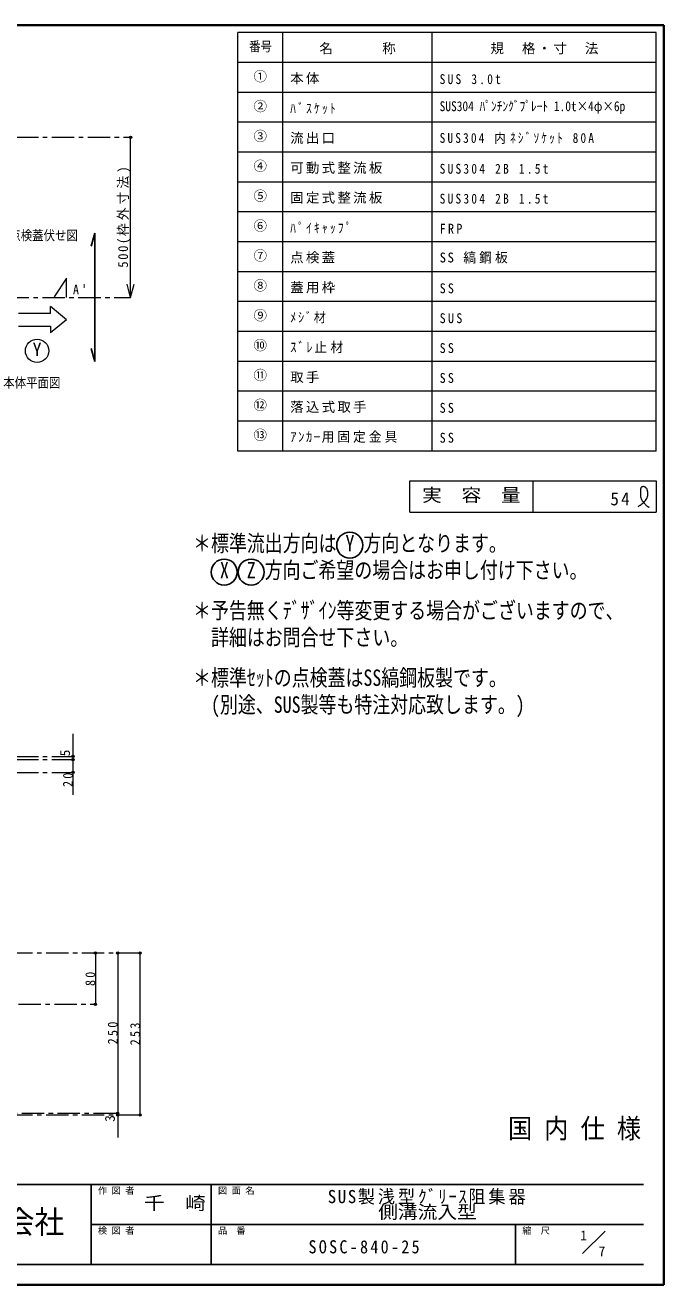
# Model space of a CAD drawing. Units: millimetres at full size, sheet at 1:7. Extents: x -1487 to 1348, y -983 to 984.
# Drawn here: x 351 to 1348, y -983 to 984 of the extents above; entities that cross this region are included whole.
import ezdxf
from ezdxf.enums import TextEntityAlignment as Align

# ---------------------------------------------------------------- set-up
doc = ezdxf.new("R2010")
doc.units = ezdxf.units.MM
doc.header["$LTSCALE"] = 7
doc.header["$PDMODE"] = 32
doc.header["$PDSIZE"] = 3.5
doc.linetypes.add('CHAIN1', pattern=[8, 5, -1, 1, -1])
doc.layers.add('0-A', color=4, linetype='Continuous', lineweight=9)
doc.styles.add('ＭＳ ゴシック', font='')
doc.styles.get('ＭＳ ゴシック').set_extended_font_data('MS Gothic')

msp = doc.modelspace()

# ---------------------------------------------------------------- linework, layer by layer
at = {"layer": '0-A', "color": 1, "lineweight": 40}
for p, q in [((1347.643, 983.513), (-1487.357, 983.513)), ((1347.643, -983.487), (1347.643, 983.513)), ((1347.643, -983.487), (-1487.357, -983.487))]:
    msp.add_line(p, q, dxfattribs=at)
at = {"layer": '0-A', "color": 3, "lineweight": 18}
for p, q in [((1335.976, 971.846), (682.643, 971.846)), ((682.643, 318.513), (682.643, 971.846)), ((752.643, 318.513), (752.643, 971.846)), ((985.976, 318.513), (985.976, 971.846)), ((1335.976, 318.513), (1335.976, 971.846)), ((1335.976, 925.18), (682.643, 925.18)), ((1335.976, 878.513), (682.643, 878.513)), ((1335.976, 831.846), (682.643, 831.846)), ((1335.976, 785.18), (682.643, 785.18)), ((1335.976, 738.513), (682.643, 738.513)), ((1335.976, 691.846), (682.643, 691.846)), ((1335.976, 645.18), (682.643, 645.18)), ((1335.976, 598.513), (682.643, 598.513)), ((1335.976, 551.846), (682.643, 551.846)), ((1335.976, 505.18), (682.643, 505.18)), ((1335.976, 458.513), (682.643, 458.513)), ((1335.976, 411.846), (682.643, 411.846)), ((1335.976, 365.18), (682.643, 365.18)), ((1335.976, 318.513), (682.643, 318.513)), ((950.976, 271.846), (1335.976, 271.846)), ((950.976, 222.846), (950.976, 271.846)), ((1143.476, 222.846), (1143.476, 271.846)), ((1335.976, 271.846), (1335.976, 222.846)), ((950.976, 222.846), (1335.976, 222.846))]:
    msp.add_line(p, q, dxfattribs=at)
at = {"layer": '0-A', "linetype": 'CHAIN1'}
for p, q in [((280.143, 808.513), (515.143, 808.513)), ((415.143, 588.513), (395.143, 558.513)), ((415.143, 558.513), (415.143, 588.513)), ((-686.524, 558.513), (515.143, 558.513)), ((280.143, -158.287), (425.143, -158.287)), ((280.143, -163.287), (425.143, -163.287)), ((280.143, -183.287), (425.143, -183.287)), ((530.143, -465.487), (270.143, -465.487)), ((172.143, -545.487), (460.143, -545.487)), ((233.143, -715.487), (495.143, -715.487)), ((530.143, -718.487), (233.143, -718.487))]:
    msp.add_line(p, q, dxfattribs=at)
at = {"layer": '0-A'}
for p, q in [((515.143, 558.513), (515.143, 808.513)), ((515.143, 558.513), (509.596, 579.211)), ((515.143, 558.513), (520.689, 579.211)), ((390.143, 533.513), (340.143, 533.513)), ((390.143, 533.513), (390.143, 544.013)), ((415.143, 523.513), (390.143, 544.013)), ((340.143, 513.513), (390.143, 513.513)), ((415.143, 523.513), (390.143, 503.013)), ((390.143, 513.513), (390.143, 503.013)), ((425.143, -123.287), (425.143, -163.287)), ((425.143, -163.287), (425.143, -218.287)), ((460.143, -465.487), (460.143, -545.487)), ((495.143, -465.487), (495.143, -715.487)), ((530.143, -718.487), (530.143, -465.487)), ((495.143, -715.487), (495.143, -753.487))]:
    msp.add_line(p, q, dxfattribs=at)
at = {"layer": '0-A', "color": 5, "lineweight": 25}
for p, q in [((459.143, 658.513), (453.707, 638.229)), ((459.143, 658.513), (459.143, 458.513)), ((459.143, 458.513), (453.707, 478.797))]:
    msp.add_line(p, q, dxfattribs=at)
at = {"layer": '0-A', "color": 6, "lineweight": 25}
for p, q in [((-69.857, -826.987), (1316.143, -826.987)), ((453.643, -951.987), (453.643, -826.987)), ((641.143, -951.987), (641.143, -826.987)), ((453.643, -889.487), (1316.143, -889.487)), ((1116.143, -951.987), (1116.143, -889.487)), ((1316.143, -951.987), (-69.857, -951.987))]:
    msp.add_line(p, q, dxfattribs=at)
at = {"layer": '0-A', "color": 7, "lineweight": 18}
msp.add_line((1220.787, -934.842), (1256.143, -899.487), dxfattribs=at)
at = {"layer": '0-A'}
for points in [[(1307.72, 231.93), (1308.459, 232.429), (1309.731, 233.295), (1310.996, 234.175), (1312.25, 235.081), (1313.488, 236.021), (1314.705, 237.005), (1315.4, 237.599), (1316.226, 238.342), (1317.599, 239.692), (1318.878, 241.125), (1320.03, 242.641), (1321.018, 244.238), (1321.81, 245.916), (1322.166, 246.925), (1322.362, 247.63), (1322.611, 248.87), (1322.756, 250.136), (1322.803, 251.422), (1322.761, 252.722), (1322.638, 254.029), (1322.532, 254.788), (1322.418, 255.459), (1322.17, 256.602), (1321.844, 257.716), (1321.423, 258.782), (1320.891, 259.783), (1320.234, 260.701), (1319.789, 261.189), (1319.481, 261.479), (1318.906, 261.937), (1318.283, 262.33), (1317.618, 262.646), (1316.92, 262.873), (1316.195, 262.997), (1315.766, 263.017), (1315.396, 263.003), (1314.76, 262.911), (1314.14, 262.738), (1313.55, 262.492)], [(1313.55, 262.492), (1313.009, 262.177), (1312.532, 261.8), (1312.291, 261.555), (1311.962, 261.117), (1311.557, 260.267), (1311.321, 259.317), (1311.211, 258.295), (1311.181, 257.229), (1311.189, 256.146), (1311.194, 255.52), (1311.187, 254.674), (1311.146, 253.251), (1311.098, 251.865), (1311.076, 250.51), (1311.114, 249.179), (1311.245, 247.865), (1311.377, 247.108), (1311.533, 246.44), (1311.884, 245.297), (1312.329, 244.168), (1312.854, 243.06), (1313.446, 241.979), (1314.092, 240.932), (1314.486, 240.342), (1314.79, 239.908), (1315.328, 239.176), (1315.882, 238.46), (1316.449, 237.755), (1317.027, 237.057), (1317.616, 236.359), (1317.96, 235.953), (1318.33, 235.519), (1318.977, 234.776), (1319.646, 234.054), (1320.344, 233.372), (1321.082, 232.749), (1321.868, 232.203), (1322.349, 231.93), (1322.561, 231.824)], [(1322.561, 231.824), (1322.935, 231.654), (1323.317, 231.499), (1323.706, 231.356), (1324.099, 231.221), (1324.496, 231.09), (1324.726, 231.016)]]:
    msp.add_lwpolyline(points, dxfattribs=at)
at = {"layer": '0-A', "color": 7, "lineweight": 18}
msp.add_circle((369.143, 475.013), 18.2, dxfattribs=at)
at = {"layer": '0-A', "color": 5, "lineweight": 25}
for centre in [(857.293, 171.513), (661.293, 129.513), (703.293, 129.513)]:
    msp.add_circle(centre, 20.3, dxfattribs=at)
at = {"layer": '0-A'}
for p in [(515.143, 808.513), (425.143, -158.287), (425.143, -163.287), (425.143, -183.287), (460.143, -465.487), (495.143, -465.487), (530.143, -465.487), (460.143, -545.487), (495.143, -715.487), (495.143, -718.487), (530.143, -718.487)]:
    msp.add_point(p, dxfattribs=at)

# ---------------------------------------------------------------- texts
at = {"layer": '0-A', "color": 7, "style": 'ＭＳ ゴシック'}
for s, height, width, p in [('番号', 15.4, 0.85, (700.143, 938.013)), ('SUS304 ﾊﾟﾝﾁﾝｸﾞﾌﾟﾚｰﾄ 1.0t×4φ×6p', 15.4, 0.85, (997.643, 844.68)), ('標準点検蓋伏せ図', 15.4, 0.85, (290.009, 643.013)), ('本体平面図', 15.4, 0.85, (316.259, 413.013)), ('実\u3000容\u3000量', 20.53, 1.1, (970.226, 233.346)), ('＊標準流出方向は Y 方向となります。', 25.66, 0.8, (612.643, 154.013)), (' X  Z 方向ご希望の場合はお申し付け下さい。', 25.66, 0.8, (640.643, 112.013)), ('＊予告無くﾃﾞｻﾞｲﾝ等変更する場合がございますので、', 25.66, 0.8, (612.643, 49.013)), ('詳細はお問合せ下さい。', 25.66, 0.8, (640.643, 7.013)), ('＊標準ｾｯﾄの点検蓋はSS縞鋼板製です。', 25.66, 0.8, (612.643, -55.987)), ('(別途、SUS製等も特注対応致します。)', 25.66, 0.8, (640.643, -97.987)), ('国 内 仕 様', 30.79, 0.9, (1104.393, -763.987)), ('千\u3000崎', 20.53, 1.15, (536.143, -872.237)), ('工業株式会社', 35.92, 0.95, (132.393, -913.987)), ('側溝流入型', 20.53, 1.1, (901.643, -886.237))]:
    msp.add_text(s, height=height, dxfattribs=dict(at, width=width)).set_placement(p, align=Align.BOTTOM_LEFT)
for s, height, p in [('①', 15.4, (707.143, 891.346)), ('②', 15.4, (707.143, 844.68)), ('③', 15.4, (707.143, 798.013)), ('④', 15.4, (707.143, 751.346)), ('⑤', 15.4, (707.143, 704.68)), ('⑥', 15.4, (707.143, 658.013)), ('⑦', 15.4, (707.143, 611.346)), ('⑧', 15.4, (707.143, 564.68)), ('⑨', 15.4, (707.143, 518.013)), ('⑩', 15.4, (707.143, 471.346)), ('Y', 20.53, (362.143, 461.013)), ('⑪', 15.4, (707.143, 424.68)), ('⑫', 15.4, (707.143, 378.013)), ('⑬', 15.4, (707.143, 331.346)), ('作 図 者', 10.26, (464.143, -844.487)), ('図 面 名', 10.26, (651.643, -844.487)), ('検 図 者', 10.26, (464.143, -906.987)), ('品\u3000番', 10.26, (651.643, -906.987)), ('縮\u3000尺', 10.26, (1126.643, -906.987)), ('1', 15.4, (1217.231, -918.753)), ('7', 15.4, (1245.735, -943.519))]:
    msp.add_text(s, height=height, dxfattribs=at).set_placement(p, align=Align.BOTTOM_LEFT)
for s, p in [('5', (425.143, -158.287)), ('3', (495.143, -728.987))]:
    msp.add_text(s, height=15.4, rotation=90, dxfattribs=at).set_placement(p, align=Align.BOTTOM_LEFT)
at = {"layer": '0-A', "color": 7, "attachment_point": 7, "style": 'ＭＳ ゴシック'}
for s, insert, char_height in [('\\T1.17;名\u3000\u3000\u3000称', (809.809, 938.013), 15.4), ('\\T1.17;規\u3000格・寸\u3000法', (1076.976, 938.013), 15.4), ('\\T1.17;本体', (764.309, 891.346), 15.4), ('\\T1.39;\\W0.85;SUS\\~3.0t', (997.643, 891.346), 15.4), ('\\T1.39;\\W0.85;ﾊﾞｽｹｯﾄ', (764.309, 844.68), 15.4), ('\\T1.17;流出口', (764.309, 798.013), 15.4), ('\\T1.37;\\W0.85;SUS304\\~内ﾈｼﾞｿｹｯﾄ\\~80A', (997.643, 798.013), 15.4), ('\\T1.17;可動式整流板', (764.309, 751.346), 15.4), ('\\T1.39;\\W0.85;SUS304\\~2B\\~1.5t', (997.643, 751.346), 15.4), ('\\T1.17;固定式整流板', (764.309, 704.68), 15.4), ('\\T1.39;\\W0.85;SUS304\\~2B\\~1.5t', (997.643, 704.68), 15.4), ('\\T1.39;\\W0.85;ﾊﾟｲｷｬｯﾌﾟ', (764.309, 658.013), 15.4), ('\\T1.38;\\W0.9;FRP', (997.643, 658.013), 15.4), ('\\T1.17;点検蓋', (764.309, 611.346), 15.4), ('\\T1.24;\\W0.95;SS\\~縞鋼板', (997.643, 611.346), 15.4), ("\\T1.36;\\W0.9;A'", (425.143, 563.013), 15.4), ('\\T1.17;蓋用枠', (764.309, 564.68), 15.4), ('\\T1.36;\\W0.9;SS', (997.643, 564.68), 15.4), ('\\T1.3;\\W0.9;ﾒｼﾞ材', (764.309, 518.013), 15.4), ('\\T1.38;\\W0.9;SUS', (997.643, 518.013), 15.4), ('\\T1.26;\\W0.95;ｽﾞﾚ止材', (764.309, 471.346), 15.4), ('\\T1.36;\\W0.9;SS', (997.643, 471.346), 15.4), ('\\T1.17;取手', (764.309, 424.68), 15.4), ('\\T1.36;\\W0.9;SS', (997.643, 424.68), 15.4), ('\\T1.17;落込式取手', (764.309, 378.013), 15.4), ('\\T1.36;\\W0.9;SS', (997.643, 378.013), 15.4), ('\\T1.23;\\W0.95;ｱﾝｶｰ用固定金具', (764.309, 331.346), 15.4), ('\\T1.36;\\W0.9;SS', (997.643, 331.346), 15.4), ('\\T1.27;\\W0.95;54', (1264.226, 233.346), 20.53), ('\\T1.18;\\W0.95;SUS製浅型ｸﾞﾘｰｽ阻集器', (822.893, -858.237), 20.53), ('\\T1.28;\\W0.9;SOSC-840-25', (792.893, -934.737), 20.53)]:
    msp.add_mtext(s, dxfattribs=dict(at, insert=insert, char_height=char_height))
at = {"layer": '0-A', "color": 7, "char_height": 15.4, "attachment_point": 7, "rotation": 90, "style": 'ＭＳ ゴシック'}
for s, insert in [('\\T1.24;\\W0.95;500(枠外寸法)', (515.143, 604.763)), ('\\T1.36;\\W0.9;20', (425.143, -206.037)), ('\\T1.36;\\W0.9;80', (460.143, -516.862)), ('\\T1.38;\\W0.9;250', (495.143, -607.987)), ('\\T1.38;\\W0.9;253', (530.143, -609.487))]:
    msp.add_mtext(s, dxfattribs=dict(at, insert=insert))

doc.saveas('drawing.dxf')
